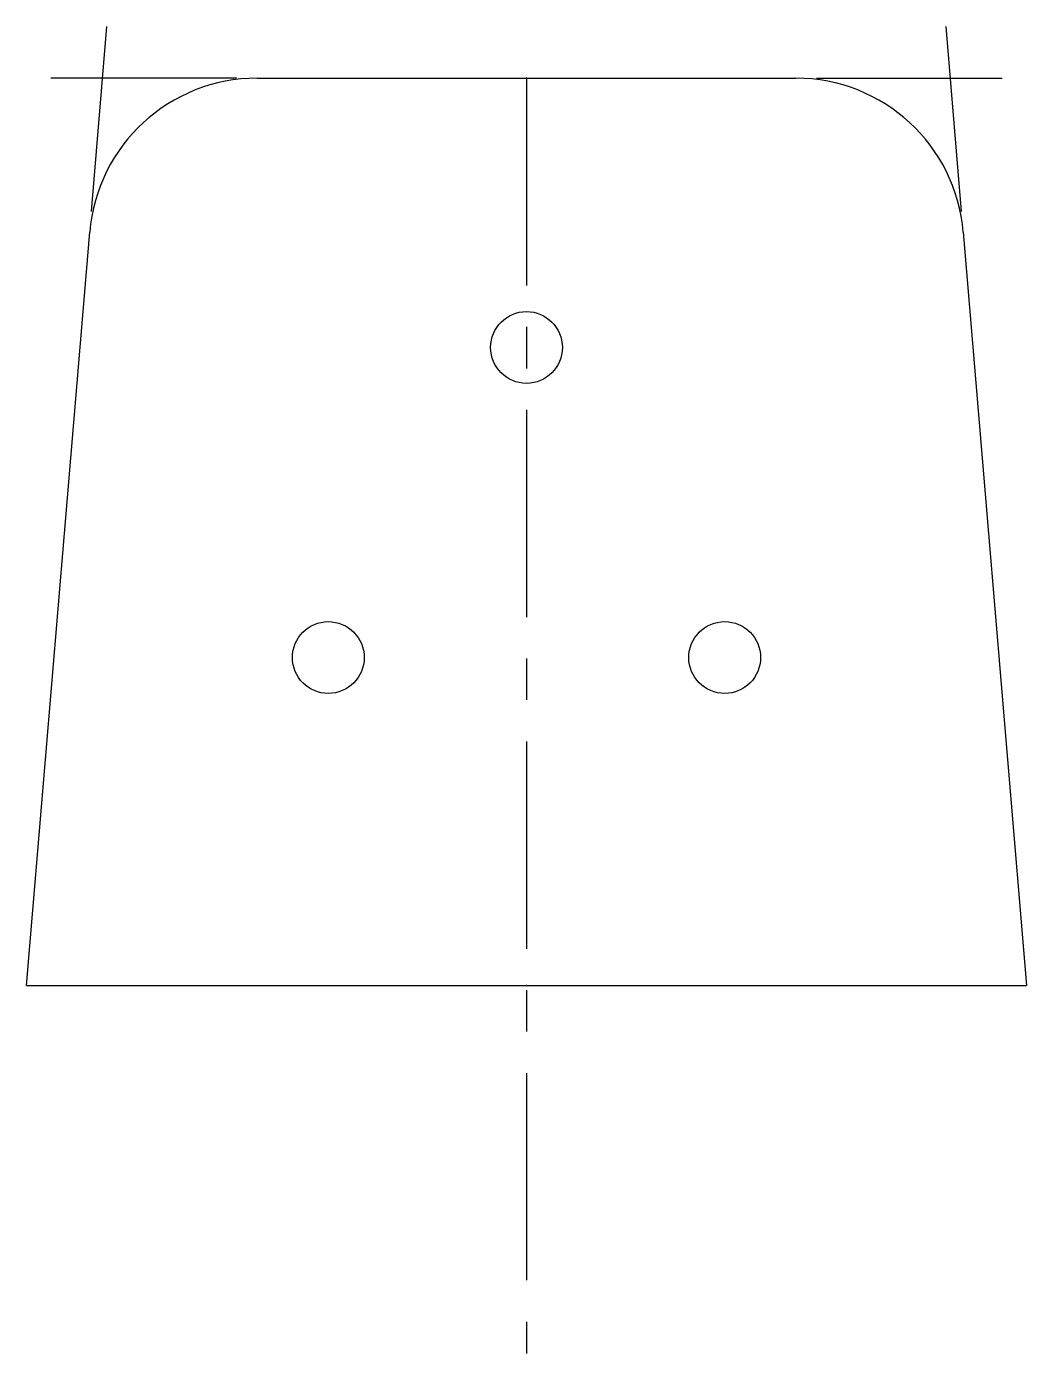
# Model space of a CAD drawing. Header units: millimetres. Extents: x -30.6 to 30.6, y -22.5 to 58.8.
import ezdxf

# ---------------------------------------------------------------- set-up
doc = ezdxf.new("R2010")
doc.units = ezdxf.units.MM
doc.header["$PDSIZE"] = -1
doc.linetypes.add('CENTERX2', pattern=[20.32, 12.7, -2.54, 2.54, -2.54])

msp = doc.modelspace()

# ---------------------------------------------------------------- linework, layer by layer
at = {"color": 7, "linetype": 'Continuous'}
for p, q in [((-26.671, 47.427), (-25.72, 58.764)), ((26.671, 47.427), (25.72, 58.764)), ((-17.783, 55.6), (-29.16, 55.6)), ((-16.513, 55.6), (16.513, 55.6)), ((17.783, 55.6), (29.16, 55.6)), ((-30.65, 0), (-26.777, 46.161)), ((26.777, 46.161), (30.65, 0)), ((-30.65, 0), (30.65, 0))]:
    msp.add_line(p, q, dxfattribs=at)
at = {"color": 7, "linetype": 'CENTERX2'}
msp.add_line((0, 55.6), (0, -22.542), dxfattribs=at)
at = {"color": 7, "linetype": 'Continuous'}
for centre in [(0, 39.1), (-12.15, 20.1), (12.15, 20.1)]:
    msp.add_circle(centre, 2.2, dxfattribs=at)
for centre, start, end in [((-16.513, 45.3), 90, 175.20392), ((16.513, 45.3), 4.79608, 90)]:
    msp.add_arc(centre, 10.3, start, end, dxfattribs=at)
for p in [(0, 55.6), (0, 0)]:
    msp.add_point(p, dxfattribs=at)

doc.saveas('drawing.dxf')
